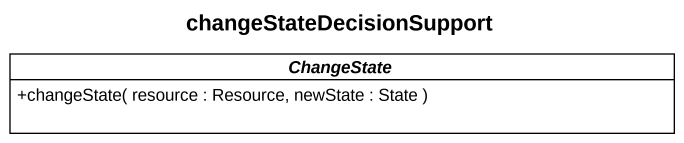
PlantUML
@startuml
title changeStateDecisionSupport
hide circle
hide empty members
skinparam classAttributeIconSize 0
abstract class ChangeState #FFFFFF {
  +changeState( resource : Resource, newState : State )
}
@enduml
